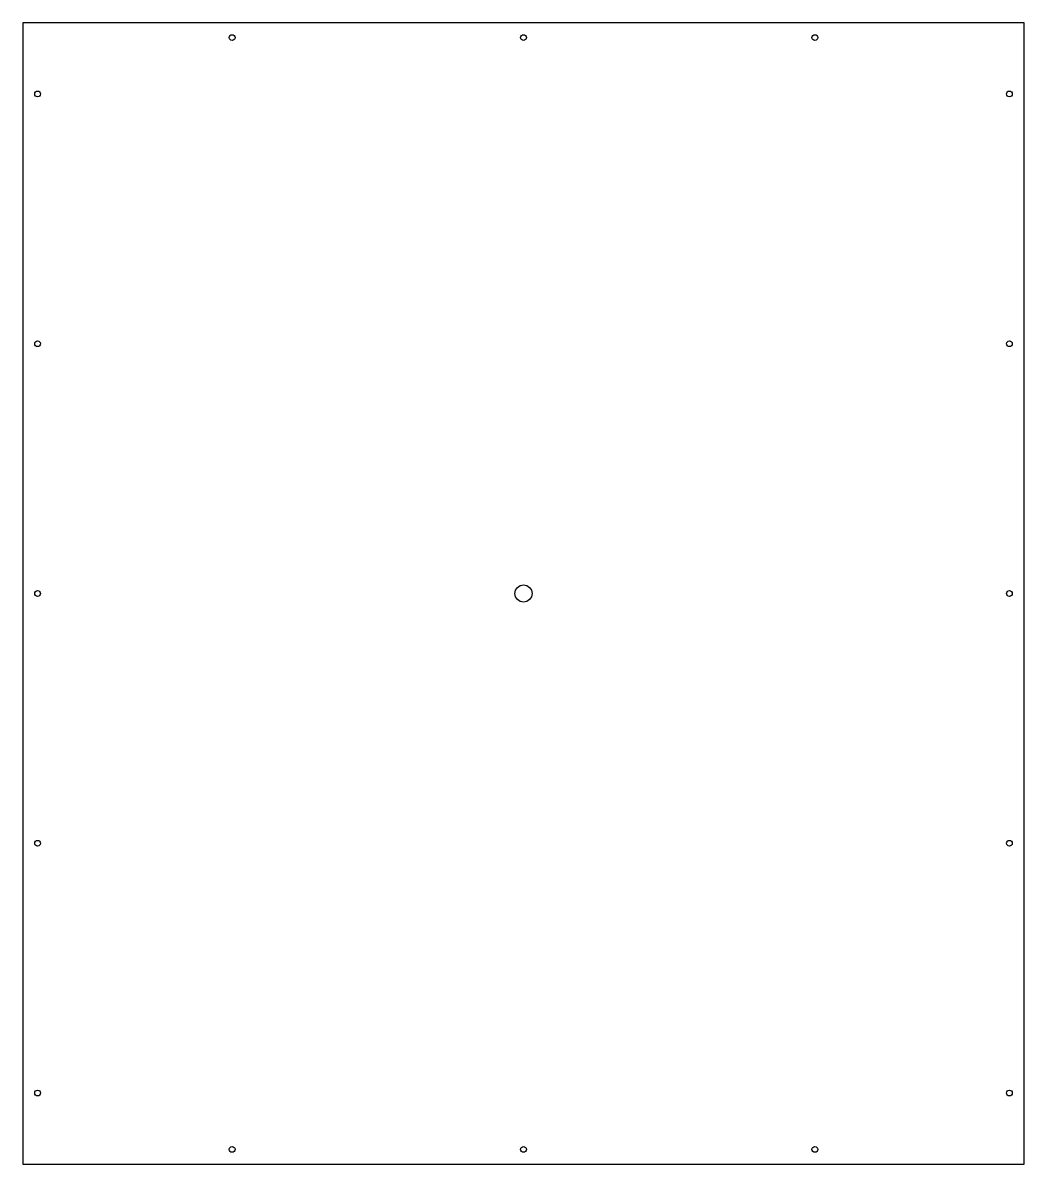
# Model space of a CAD drawing. Header units: millimetres. Extents: x -306 to 306, y -348 to 348.
import ezdxf

# ---------------------------------------------------------------- set-up
doc = ezdxf.new("R2010")
doc.units = ezdxf.units.MM

msp = doc.modelspace()

# ---------------------------------------------------------------- linework, layer by layer
for p, q in [((-305.5239, 348.2086, 1.27), (-305.5239, -348.2086, 1.27)), ((305.5239, 348.2086, 1.27), (-305.5239, 348.2086, 1.27)), ((305.5239, -348.2086, 1.27), (305.5239, 348.2086, 1.27)), ((-305.5239, -348.2086, 1.27), (305.5239, -348.2086, 1.27))]:
    msp.add_line(p, q)
for centre, radius in [((-177.8, 339.2043, 1.27), 1.778), ((0, 339.2043, 1.27), 1.778), ((177.8, 339.2043, 1.27), 1.778), ((-296.5196, 304.8, 1.27), 1.778), ((296.5196, 304.8, 1.27), 1.778), ((-296.5196, 152.4, 1.27), 1.778), ((296.5196, 152.4, 1.27), 1.778), ((-296.5196, 0, 1.27), 1.778), ((0, 0, 1.27), 5.2705), ((296.5196, 0, 1.27), 1.778), ((-296.5196, -152.4, 1.27), 1.778), ((296.5196, -152.4, 1.27), 1.778), ((-296.5196, -304.8, 1.27), 1.778), ((296.5196, -304.8, 1.27), 1.778), ((-177.8, -339.2043, 1.27), 1.778), ((0, -339.2043, 1.27), 1.778), ((177.8, -339.2043, 1.27), 1.778)]:
    msp.add_circle(centre, radius)

doc.saveas('drawing.dxf')
